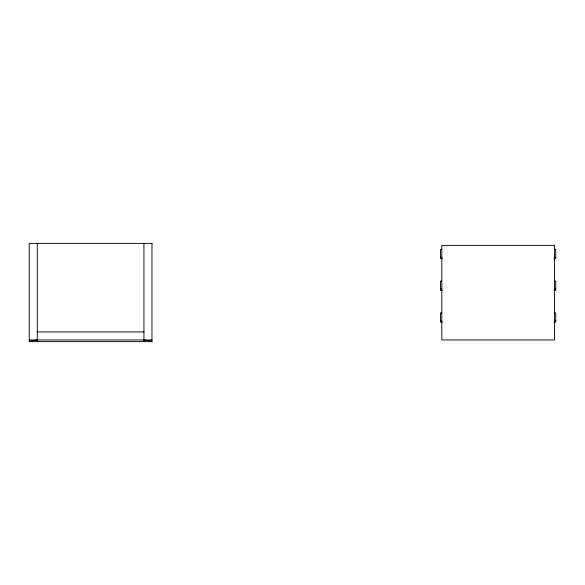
<?xml version="1.0" encoding="UTF-8"?>
<svg xmlns="http://www.w3.org/2000/svg" width="585" height="585" viewBox="0 0 585 585"><rect width="100%" height="100%" fill="white"/><g stroke="black" fill="none" stroke-linecap="round" stroke-linejoin="round"><path stroke-width="0.88" d="M29.25 341.282L37.301 339.958M441.814 249.378L440.549 249.378L440.549 258.665L442.362 258.665M554.485 249.378L555.75 249.378L555.75 258.665L553.936 258.665M440.549 257.312L441.814 257.312M554.485 257.312L555.75 257.312M441.814 281.114L440.549 281.114L440.549 290.401L442.362 290.401M554.485 281.114L555.75 281.114L555.75 290.401L553.936 290.401M440.549 289.048L441.814 289.048M554.485 289.048L555.75 289.048M441.814 312.851L440.549 312.851L440.549 322.138L442.362 322.138M554.485 312.851L555.75 312.851L555.75 322.138L553.936 322.138M440.549 320.785L441.814 320.785M554.485 320.785L555.75 320.785M37.301 331.907L143.932 331.907M29.25 339.958L151.976 339.958M143.932 339.958L151.976 341.282M143.932 243.382L143.932 341.618M37.301 243.382L37.301 341.618M151.976 243.382L29.25 243.382L29.25 341.618L151.976 341.618L151.976 243.382M554.485 245.393L441.814 245.393L441.814 339.958L554.485 339.958L554.485 245.393"/></g></svg>
